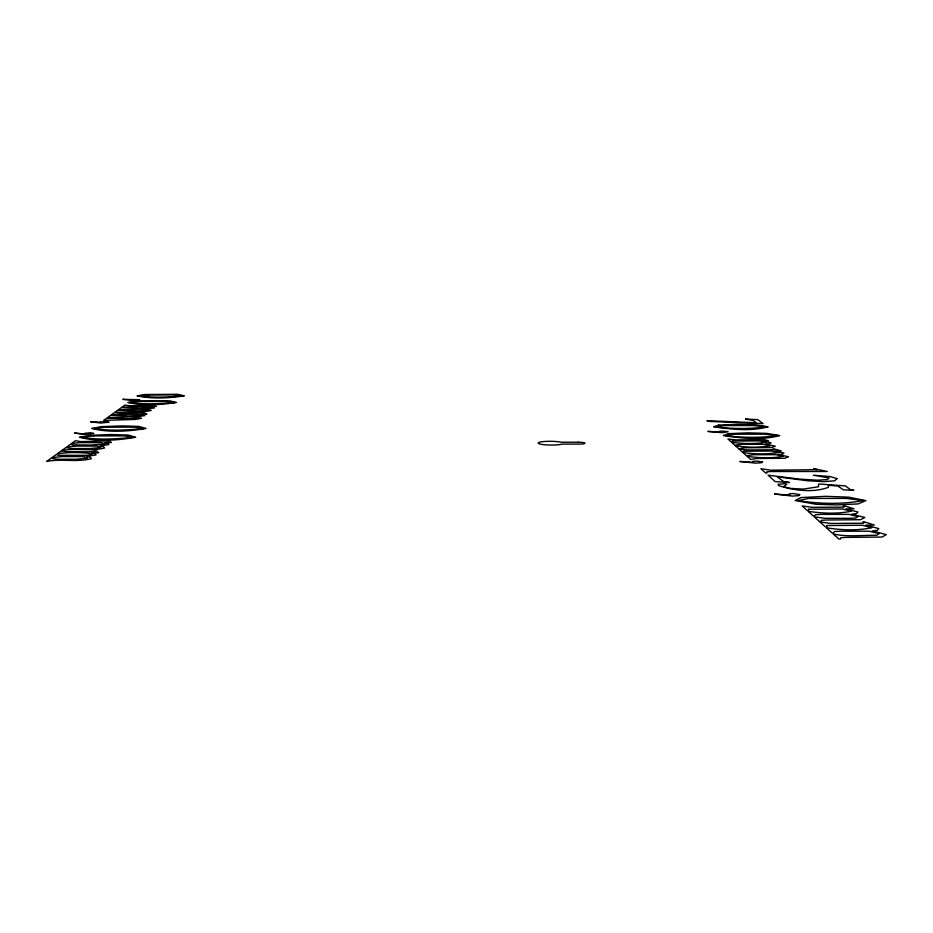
<?xml version="1.0" encoding="UTF-8"?>
<svg xmlns="http://www.w3.org/2000/svg" width="933" height="933" viewBox="0 0 933 933"><rect width="100%" height="100%" fill="white"/><g stroke="black" fill="none" stroke-linecap="round" stroke-linejoin="round"><path stroke-width="1.4" d="M828.422 485.3L828.422 487.329C812.701 493.067 794.275 490.513 778.589 485.638L778.04 484.32L785.154 483.667L786.869 484.215L783.405 486.664L790.251 488.379L803.266 489.114L818.579 486.746L818.451 484.134L820.049 484.075L845.415 485.895L850.255 489.545L853.882 490.361L843.432 489.837L837.787 486.011L828.422 485.3M789.761 495.12L774.483 494.035L792.28 496.088L798.636 495.633L799.954 494.63L792.957 493.534L789.365 493.837L788.758 494.525L789.761 495.12M753.456 462.348L739.869 461.473L755.613 463.118L761.351 462.756L762.646 461.952L756.488 461.065L753.234 461.31L752.616 461.87L753.456 462.348M826.941 525.524L826.685 526.772L825.262 526.772L819.885 521.92L830.673 523.436L863.725 523.238L864.121 522.55L862.908 521.967L864.798 521.967L874.384 525.081L865.812 525.151L878.816 528.603L877.207 530.399L872.227 530.982L886.35 534.597L882.035 537.046L845.846 537.396L840.808 537.758L840.376 539.064L838.907 539.064L833.192 533.921C847.176 537.21 862.197 535.145 876.612 535.285L879.189 533.653L869.323 531.204L840.925 531.204L834.464 531.518L833.461 532.86L832.014 532.86L826.405 527.798C841.03 530.084 857.334 530.947 871.749 527.658L862.162 525.244L826.941 525.524M808.736 509.243L808.433 510.374L807.08 510.374L802.193 505.966L812.41 507.342L843.922 507.155L844.342 506.537L843.21 506.001L845.018 506.001L853.987 508.835L845.811 508.905L857.998 512.03L856.366 513.663L851.584 514.2L864.833 517.465L860.588 519.681L826.137 520.008L821.332 520.334L820.842 521.524L819.442 521.524L814.276 516.859L825.122 518.316L848.155 518.316L855.526 518.095L858.068 516.614L848.808 514.386L821.775 514.386L815.605 514.678L814.579 515.891L813.203 515.891L808.118 511.307C822.09 513.395 837.519 514.141 851.328 511.167L842.324 508.975L808.736 509.243M719.938 432.084L707.89 431.396L721.792 432.702L728.183 431.769L722.783 431.069L719.844 431.268L719.238 431.699L719.938 432.084M132.043 399.569L122.841 399.336L132.229 400.327L139.658 399.616L132.043 399.569M743.881 451.222L742.33 451.98L739.006 448.983L747.216 449.928L773.235 449.788L773.702 449.368L772.862 448.995L774.355 448.995L781.236 450.931L774.495 450.977L783.965 453.1L782.32 454.208L778.297 454.569L788.583 456.773L784.7 458.266L756.406 458.488L750.668 459.514L747.193 456.377C758.867 457.916 771.696 458.651 783.184 456.202L775.988 454.698L753.771 454.709L746.47 455.724L743.03 452.622C754.645 454.079 767.078 454.499 778.623 452.517L771.603 451.036L743.881 451.222M732.522 441.064L731.005 441.776L727.927 439L735.787 439.863L760.85 439.735L760.523 439L761.958 439L768.512 440.796L762.004 440.843L771.031 442.802L769.398 443.828L765.515 444.166L775.311 446.207L771.498 447.583L744.289 447.793L738.726 448.738L735.519 445.834C746.762 447.269 759.042 447.933 770.145 445.671L763.287 444.283L741.898 444.295L734.842 445.239L731.659 442.359C742.855 443.711 754.774 444.096 765.923 442.265L759.217 440.889L732.522 441.064M100.694 422.101L90.594 421.821L100.787 423.034L109.079 422.171L105.569 421.518L100.694 422.101M85.02 433.379L83.667 433.927L74.465 433.064L85.055 434.381L93.79 433.437L90.163 432.725L85.02 433.379M153.117 405.202L129.944 405.738L124.905 405.085L122.001 407.173L148.09 406.496L151.088 407.534L139.04 408.292L121.395 407.616L118.398 409.774L144.755 409.051L147.869 410.088L138.714 410.882L117.78 410.217L114.771 412.386L145.198 411.523L151.239 410.485L146.924 408.957L154.4 407.943L150.586 406.461L156.278 406.426L153.117 405.202M143.647 412.689L119.681 413.272L114.514 412.573L111.412 414.8L138.399 414.089L141.443 415.185L128.964 415.99L110.759 415.267L107.563 417.576L134.842 416.806L138.014 417.914L128.509 418.765L106.887 418.054L103.68 420.375L135.18 419.442L141.478 418.346L137.081 416.713L144.86 415.617L140.976 414.042L146.866 414.007L143.647 412.689M108.006 440.889L81.066 441.612L75.398 440.738L71.503 443.537L79.363 442.65L101.895 442.639L105.114 444.038L90.968 445.041L72.622 444.889L70.686 444.131L66.651 447.035L76.063 446.079L97.429 446.067L100.787 447.467L89.965 448.54L71.818 448.551L65.811 447.642L61.741 450.569C75.76 447.805 90.594 451.584 104.613 448.003L103.563 446.767L99.959 445.951L108.869 444.575L108.601 443.653L104.799 442.592L111.4 442.545L109.348 440.738L108.006 440.889M95.248 450.989L89.265 451.759L67.234 451.759L61.403 450.814L57.205 453.835C68.377 451.98 80.425 452.377 91.667 453.566L92.087 454.383L86.664 455.327L58.278 455.292L56.307 454.476L51.956 457.613L61.788 456.587L83.993 456.575L87.41 458.091L76.109 459.246L57.24 459.258L51.047 458.266L46.65 461.438C61.251 458.465 76.763 462.523 91.352 458.674L90.326 457.333L86.629 456.447L95.959 454.966L95.726 453.963L91.831 452.82L98.688 452.773L96.647 450.826L95.248 450.989M836.936 478.582L834.802 480.787L823.501 481.65L807.313 480.728L777.154 476.798L783.673 481.58L789.505 482.513L775.171 481.603L768.081 475.2L799.908 479.142L817.635 480.203L827.489 479.55L829.157 478.011L813.378 475.212L830.032 476.541L836.936 478.582M817.098 469.696L770.786 470.197L760.896 468.728L765.666 473.019L766.961 473.019L766.798 471.841L770.961 471.527L827.233 471.48L813.623 468.611L817.098 469.696M800.899 497.569L795.208 500.531L816.34 504.31L836.26 504.893L858.022 503.937L865.929 500.601L848.68 497.149L825.437 496.333L800.899 497.569M745.619 419.022L753.188 420.48L756.173 422.777L706.876 420.666L707.646 421.354L763.101 423.629L757.829 419.64L745.619 419.022M728.416 433.647L723.332 435.548C741.805 438.3 761.538 440.598 779.731 435.571L766.681 433.367L748.254 432.854L728.416 433.647M718.655 425.051L713.675 426.813C731.542 429.413 750.54 431.501 768.162 426.836L755.637 424.783L737.863 424.305L718.655 425.051M808.479 498.432L798.158 500.636C819.477 503.948 841.881 504.543 863.142 500.555L846.336 498.42L808.479 498.432M89.288 435.338L79.468 437.25C97.72 441.985 117.266 440.434 135.693 437.274L128.183 435.058L111.097 434.533L89.288 435.338M101.126 426.661L91.726 428.445C109.394 432.83 128.218 431.443 146.038 428.469L138.69 426.393L122.153 425.914L101.126 426.661M136.066 401.05L127.856 402.485C143.787 405.925 160.523 404.957 176.535 402.485L169.724 400.828L136.066 401.05M144.988 394.507L137.081 395.86C152.557 399.079 168.768 398.204 184.326 395.86L177.643 394.297L144.988 394.507M734.306 434.207L725.664 435.618C742.773 437.799 760.43 437.997 777.516 435.548L764.547 434.183L734.306 434.207M724.335 425.565L715.938 426.882C732.463 428.935 749.502 429.098 766.016 426.813L753.549 425.541L724.335 425.565M93.778 435.898L81.626 437.32C98.63 440.178 116.403 439.023 133.547 437.25L124.019 435.874L93.778 435.898M105.487 427.186L93.813 428.515C110.257 431.163 127.401 430.113 143.962 428.445L134.702 427.162L105.487 427.186M140.043 401.47L129.745 402.531C144.533 404.63 159.811 403.837 174.681 402.473L166.226 401.447L140.043 401.47M148.86 394.892L138.912 395.907C153.269 397.878 168.08 397.131 182.518 395.837L174.284 394.881L148.86 394.892M578.227 442.219L561.141 442.219A12.572 1.878 0.5 0 0 541.991 441.752A12.572 1.878 0.5 0 0 543.321 444.633A12.572 1.878 0.5 0 0 562.016 444.108L579.23 444.096A6.298 0.945 0.7 0 0 585.003 443.152A6.298 0.945 0.7 0 0 578.227 442.219"/></g></svg>
